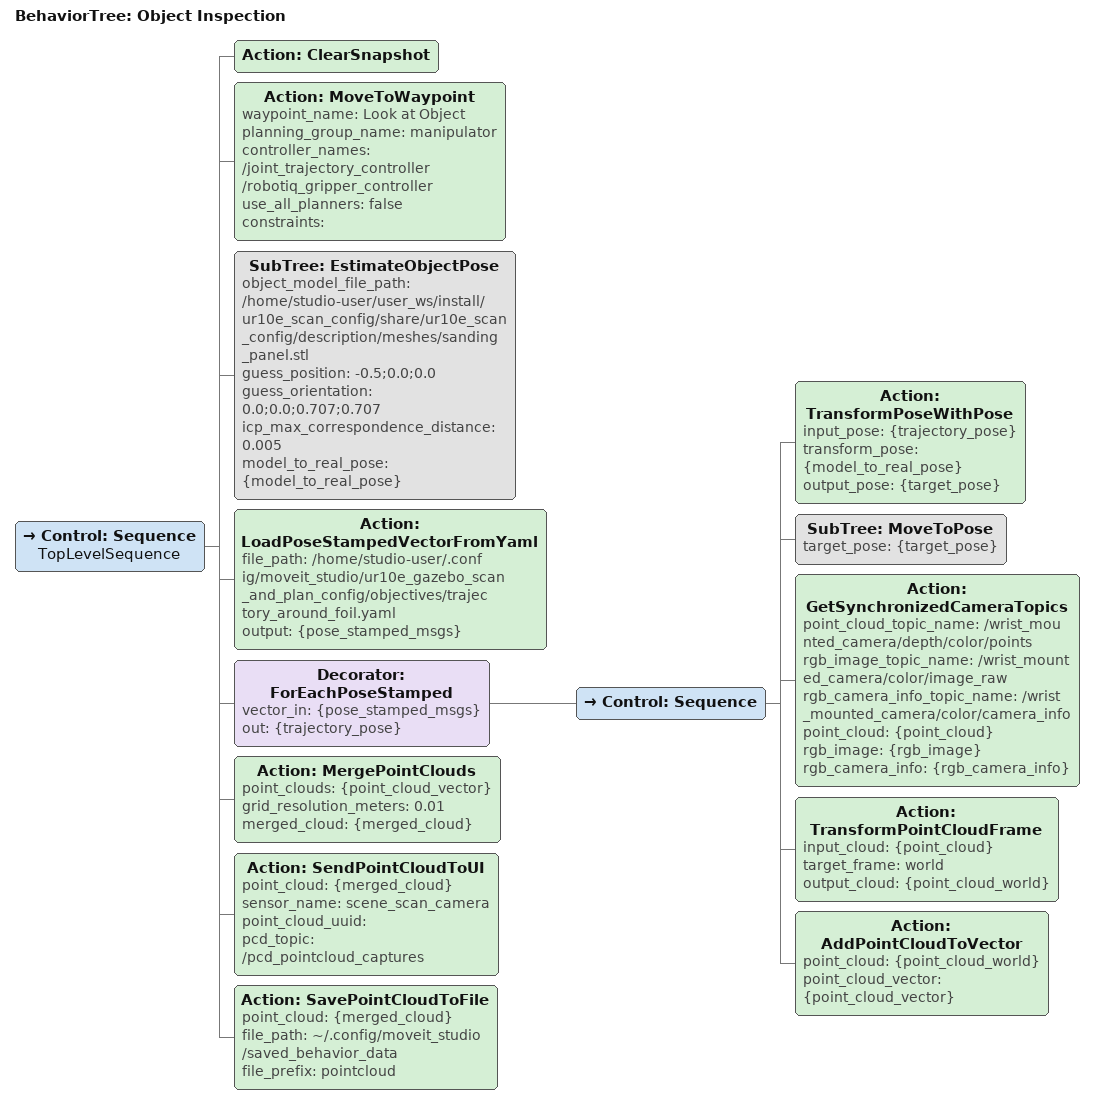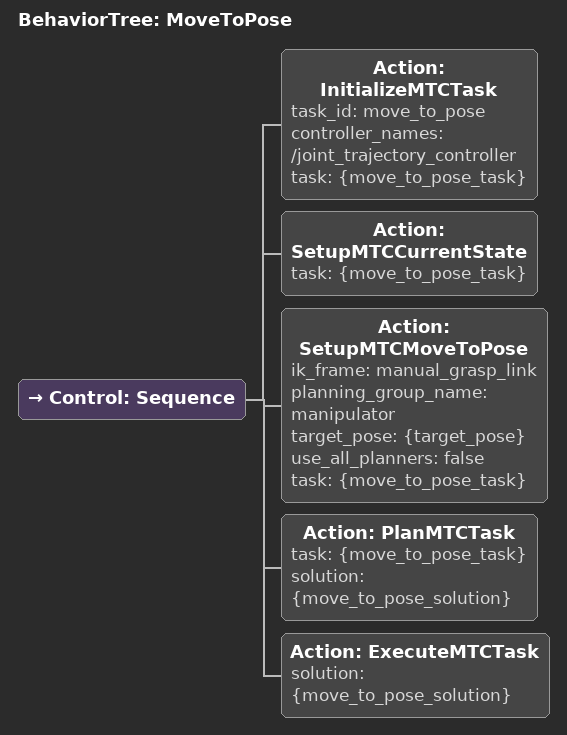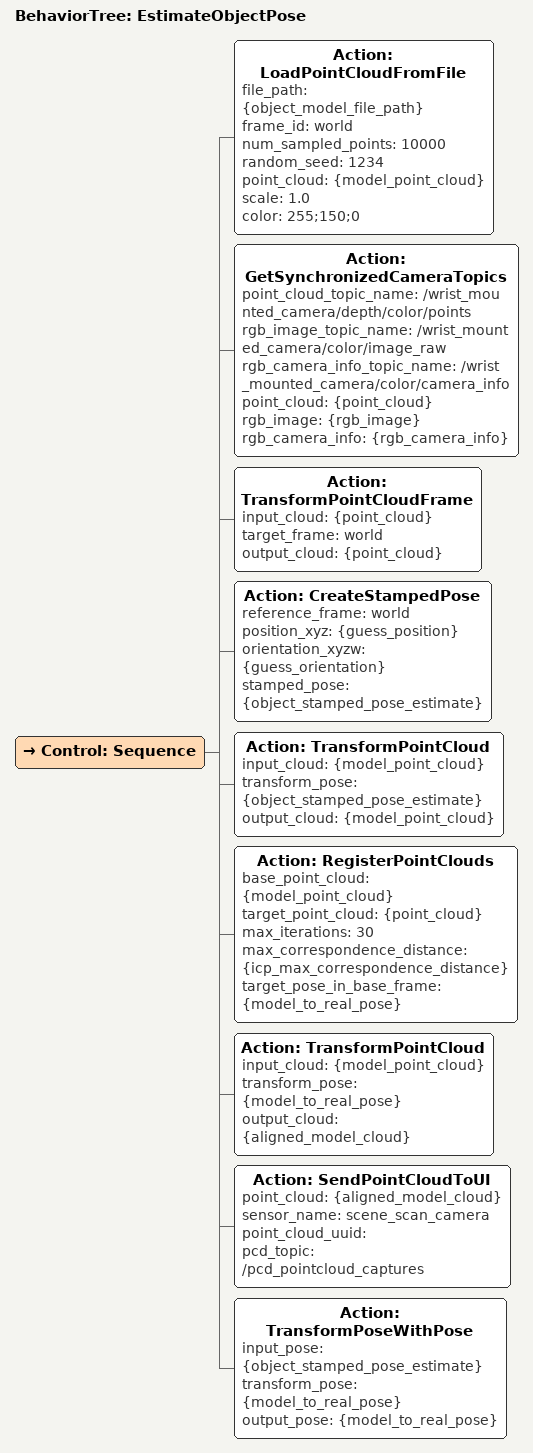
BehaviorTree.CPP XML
<?xml version='1.0' encoding='UTF-8'?>
<root BTCPP_format="4" main_tree_to_execute="Object Inspection">
  <BehaviorTree ID="Object Inspection" _description="Object location estimated first with ICP; then, the object is 3D-reconstructed from multiple views. " _hardcoded="false">
    <Control ID="Sequence" name="TopLevelSequence">
      <Action ID="ClearSnapshot"/>
      <Action ID="MoveToWaypoint" waypoint_name="Look at Object" planning_group_name="manipulator" controller_names="/joint_trajectory_controller /robotiq_gripper_controller" use_all_planners="false" constraints=""/>
      <SubTree ID="EstimateObjectPose" object_model_file_path="/home/studio-user/user_ws/install/ur10e_scan_config/share/ur10e_scan_config/description/meshes/sanding_panel.stl" guess_position="-0.5;0.0;0.0" guess_orientation="0.0;0.0;0.707;0.707" icp_max_correspondence_distance="0.005" model_to_real_pose="{model_to_real_pose}"/>
      <Action ID="LoadPoseStampedVectorFromYaml" file_path="/home/studio-user/.config/moveit_studio/ur10e_gazebo_scan_and_plan_config/objectives/trajectory_around_foil.yaml" output="{pose_stamped_msgs}"/>
      <Decorator ID="ForEachPoseStamped" vector_in="{pose_stamped_msgs}" out="{trajectory_pose}">
        <Control ID="Sequence">
          <Action ID="TransformPoseWithPose" input_pose="{trajectory_pose}" transform_pose="{model_to_real_pose}" output_pose="{target_pose}"/>
          <SubTree ID="MoveToPose" target_pose="{target_pose}"/>
          <Action ID="GetSynchronizedCameraTopics" point_cloud_topic_name="/wrist_mounted_camera/depth/color/points" rgb_image_topic_name="/wrist_mounted_camera/color/image_raw" rgb_camera_info_topic_name="/wrist_mounted_camera/color/camera_info" point_cloud="{point_cloud}" rgb_image="{rgb_image}" rgb_camera_info="{rgb_camera_info}"/>
          <Action ID="TransformPointCloudFrame" input_cloud="{point_cloud}" target_frame="world" output_cloud="{point_cloud_world}"/>
          <Action ID="AddPointCloudToVector" point_cloud="{point_cloud_world}" point_cloud_vector="{point_cloud_vector}"/>
        </Control>
      </Decorator>
      <Action ID="MergePointClouds" point_clouds="{point_cloud_vector}" grid_resolution_meters="0.01" merged_cloud="{merged_cloud}"/>
      <Action ID="SendPointCloudToUI" point_cloud="{merged_cloud}" sensor_name="scene_scan_camera" point_cloud_uuid="" pcd_topic="/pcd_pointcloud_captures"/>
      <Action ID="SavePointCloudToFile" point_cloud="{merged_cloud}" file_path="~/.config/moveit_studio/saved_behavior_data" file_prefix="pointcloud"/>
    </Control>
  </BehaviorTree>
  <BehaviorTree ID="MoveToPose">
    <Control ID="Sequence">
      <Action ID="InitializeMTCTask" task_id="move_to_pose" controller_names="/joint_trajectory_controller" task="{move_to_pose_task}"/>
      <Action ID="SetupMTCCurrentState" task="{move_to_pose_task}"/>
      <Action ID="SetupMTCMoveToPose" ik_frame="manual_grasp_link" planning_group_name="manipulator" target_pose="{target_pose}" use_all_planners="false" task="{move_to_pose_task}"/>
      <Action ID="PlanMTCTask" task="{move_to_pose_task}" solution="{move_to_pose_solution}"/>
      <Action ID="ExecuteMTCTask" solution="{move_to_pose_solution}"/>
    </Control>
  </BehaviorTree>
  <BehaviorTree ID="EstimateObjectPose">
    <Control ID="Sequence">
      <Action ID="LoadPointCloudFromFile" file_path="{object_model_file_path}" frame_id="world" num_sampled_points="10000" random_seed="1234" point_cloud="{model_point_cloud}" scale="1.0" color="255;150;0"/>
      <Action ID="GetSynchronizedCameraTopics" point_cloud_topic_name="/wrist_mounted_camera/depth/color/points" rgb_image_topic_name="/wrist_mounted_camera/color/image_raw" rgb_camera_info_topic_name="/wrist_mounted_camera/color/camera_info" point_cloud="{point_cloud}" rgb_image="{rgb_image}" rgb_camera_info="{rgb_camera_info}"/>
      <Action ID="TransformPointCloudFrame" input_cloud="{point_cloud}" target_frame="world" output_cloud="{point_cloud}"/>
      <Action ID="CreateStampedPose" reference_frame="world" position_xyz="{guess_position}" orientation_xyzw="{guess_orientation}" stamped_pose="{object_stamped_pose_estimate}"/>
      <Action ID="TransformPointCloud" input_cloud="{model_point_cloud}" transform_pose="{object_stamped_pose_estimate}" output_cloud="{model_point_cloud}"/>
      <Action ID="RegisterPointClouds" base_point_cloud="{model_point_cloud}" target_point_cloud="{point_cloud}" max_iterations="30" max_correspondence_distance="{icp_max_correspondence_distance}" target_pose_in_base_frame="{model_to_real_pose}"/>
      <Action ID="TransformPointCloud" input_cloud="{model_point_cloud}" transform_pose="{model_to_real_pose}" output_cloud="{aligned_model_cloud}"/>
      <Action ID="SendPointCloudToUI" point_cloud="{aligned_model_cloud}" sensor_name="scene_scan_camera" point_cloud_uuid="" pcd_topic="/pcd_pointcloud_captures"/>
      <Action ID="TransformPoseWithPose" input_pose="{object_stamped_pose_estimate}" transform_pose="{model_to_real_pose}" output_pose="{model_to_real_pose}"/>
    </Control>
  </BehaviorTree>
</root>
